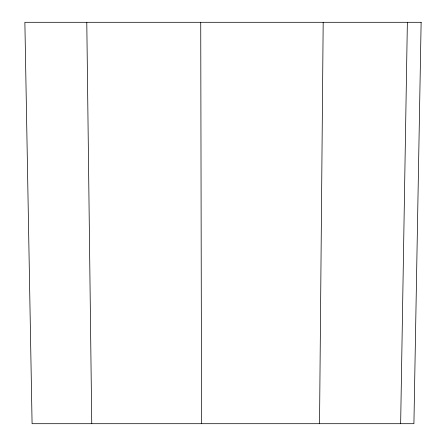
<?xml version="1.0" encoding="UTF-8"?>
<svg xmlns="http://www.w3.org/2000/svg" width="446" height="446" viewBox="0 0 446 446"><rect width="100%" height="100%" fill="white"/><g stroke="black" fill="none" stroke-linecap="round" stroke-linejoin="round"><path stroke-width="0.67" d="M319.537 423.7L323.183 22.3M400.653 423.7L407.365 22.3M86.786 22.3L91.748 423.7M200.733 22.3L201.547 423.7M421.13 22.3L413.916 423.7L32.084 423.7L24.87 22.3L421.13 22.3"/></g></svg>
